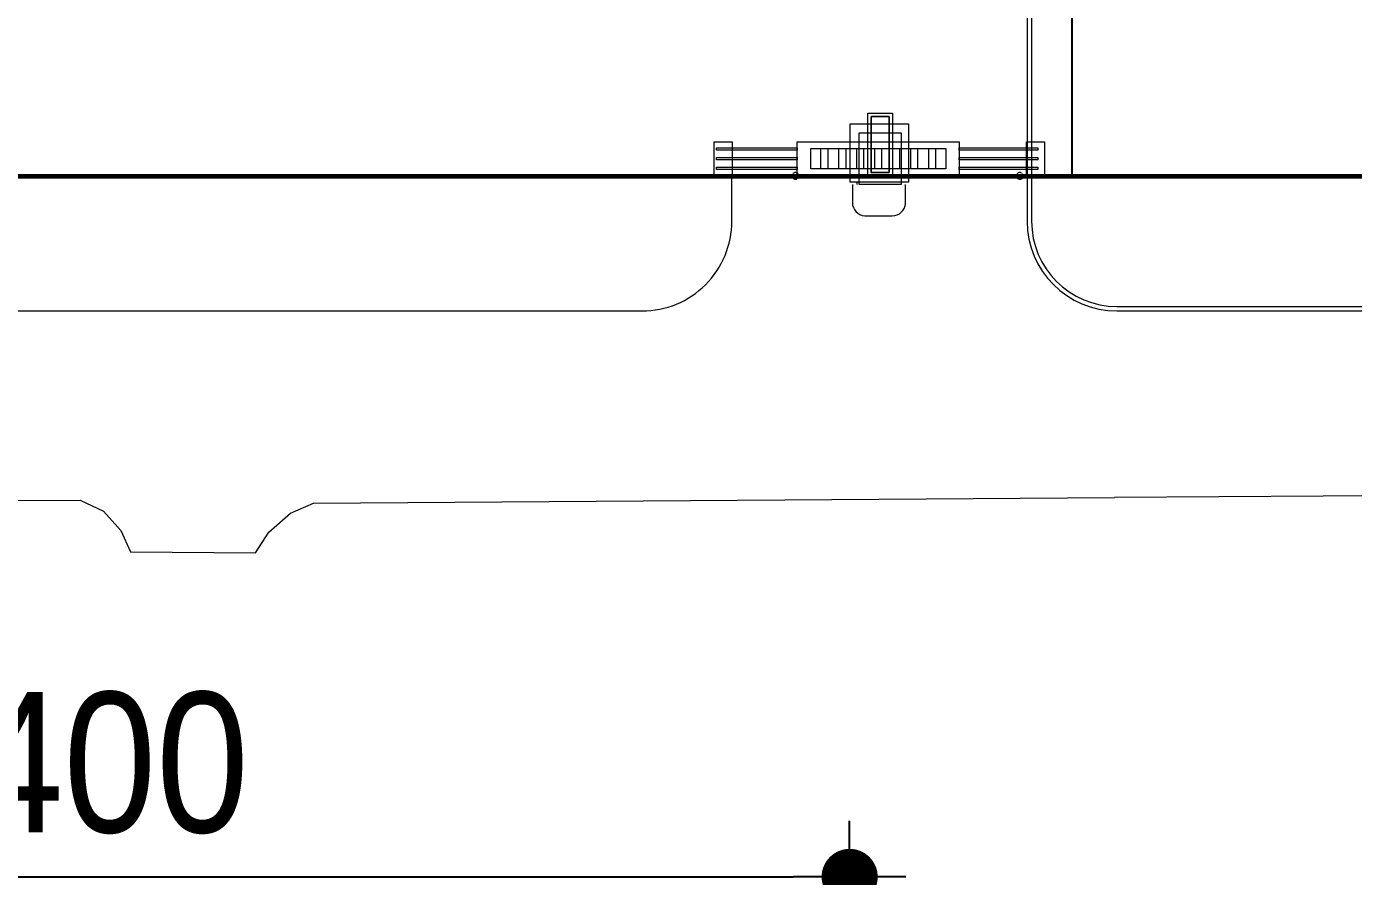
# Model space of a CAD drawing. Header units: millimetres. Extents: x 379264 to 1158416, y -283062 to 356890.
# Drawn here: x 893313 to 894496, y -6679 to -5922 of the extents above; entities that cross this region are included whole.
import ezdxf

# ---------------------------------------------------------------- set-up
doc = ezdxf.new("R2010")
doc.units = ezdxf.units.MM
for name, pattern in [('CENTER', [2, 1.25, -0.25, 0.25, -0.25]), ('HIDDEN5', [2.8375, 1.25, -1.5875]), ('keyplan TANG 1$0$HTT Hidden 10.5', [1.5, 1, -0.5]), ('keyplan TANG 1$0$Ranh dat$0$HTT Divide', [18, 10, -2, 1, -2, 1, -2])]:
    doc.linetypes.add(name, pattern=pattern)
for name, color, linetype in [('11PM. DIM', 2, 'Continuous'), ('12PM. GRID', 8, 'CENTER'), ('13PM. HATCH', 8, 'Continuous'), ('BLOCK C - CHI TIET THANG 6$0$DnW', 20, 'Continuous')]:
    doc.layers.add(name, color=color, linetype=linetype)
for name, color, linetype, lineweight in [('keyplan TANG 1$0$Hatch vat lieu', 250, 'Continuous', 5), ('keyplan TANG 1$0$Net Thay khac', 250, 'Continuous', 15), ('keyplan TANG 1$0$Net thay Tuong', 250, 'Continuous', 20), ('keyplan TANG 1$0$Ranh dat$0$Ranh dat', 250, 'keyplan TANG 1$0$Ranh dat$0$HTT Divide', 40)]:
    doc.layers.add(name, color=color, linetype=linetype, lineweight=lineweight)
doc.styles.add('arial', font='arial.ttf', dxfattribs={"width": 0.85})
doc.dimstyles.new('RHE_50', dxfattribs={"dimscale": 50, "dimtxt": 2.5, "dimasz": 1, "dimexe": 0, "dimexo": 0, "dimgap": 0.75, "dimtad": 1, "dimdec": 0, "dimrnd": 10, "dimzin": 9, "dimdsep": 46, "dimtxsty": 'arial', "dimblk1": 'DOT', "dimblk2": 'DIMDOT', "dimsah": 1, "dimcen": 2, "dimdle": 3, "dimclre": 8, "dimclrt": 51, "dimadec": 0, "dimazin": 0, "dimtfac": 1, "dimtdec": 0, "dimtix": 1, "dimtmove": 2, "dimatfit": 3, "dimldrblk": 'DIMPIJL', "dimfxl": 1, "dimtvp": 1.8, "dimtolj": 1, "dimtzin": 0, "dimarcsym": 0})

# ---------------------------------------------------------------- blocks, each defined once
blk = doc.blocks.new('keyplan TANG 1')
at = {"layer": 'keyplan TANG 1$0$Hatch vat lieu'}
for p, q in [((14321.9, -11991.2), (14321.9, -11997.3)), ((16216.1, -11983.2), (18859.3, -11983.2)), ((19158.4, -11990), (28858.9, -11983.2)), ((29333.8, -11990), (19158.4, -11990)), ((28858.9, -11983.2), (19158.6, -11983.2)), ((19158.6, -11983.2), (22233.8, -11983.2)), ((21749.7, -12265.6), (21749.7, -12365.6)), ((23333.8, -11983.2), (28858.9, -11983.2)), ((23722.1, -12265.6), (23722.1, -12365.6))]:
    blk.add_line(p, q, dxfattribs=at)
blk.add_lwpolyline([(31332.6, 66150, 0.4142136), (29532.7, 64350), (29532.7, 56321, 0.1989102), (31231.5, 52219.8), (35712.6, 47738.7, -0.1989309), (37528.5, 43354.2), (37527.6, 30734.4, -0.1988939), (35711.6, 26350.8), (31231.7, 21871, 0.1989147), (29533, 17769.7), (29533.2, -14000, 0.4142116), (33333.2, -17800), (105549.8, -17800, 0.4142149), (109349.8, -14000), (109349.6, 42637.1, 0.1989118), (107650.8, 46738.3), (103168.9, 51220.3, -0.1988939), (101352.9, 55603.9), (101352, 67603.4, -0.1989309), (103167.9, 71987.9)], format="xyb", dxfattribs=at)
at = {"layer": 'keyplan TANG 1$0$Hatch vat lieu', "flags": 128}
for points in [[(22233.8, -9184.8), (23333.8, -9184.8), (23333.8, -11987.4), (22233.8, -11987.4)], [(22233.8, -9184.8), (23333.8, -9184.8), (23333.8, -11987.4), (22233.8, -11987.4)], [(22383.8, -11837.4), (23183.8, -11837.4), (23183.8, -9334.8), (22383.8, -9334.8)], [(22383.8, -9334.8), (23183.8, -9334.8), (23183.8, -11837.4), (22383.8, -11837.4)], [(21449.7, -9665.6), (24049.7, -9665.6), (24049.7, -12265.6), (21449.7, -12265.6)], [(15391.4, -10465.6), (16191.4, -10465.6), (16191.4, -11965.6), (15391.4, -11965.6)], [(19091.4, -10463.3), (26308, -10463.3), (26308, -11963.3), (19091.4, -11963.3)], [(21849.7, -10065.6), (23722.1, -10065.6), (23722.1, -12365.6), (21849.7, -12365.6)], [(29308, -10465.6), (30108, -10465.6), (30108, -11965.6), (29308, -11965.6)], [(15491.4, -10735.6), (19091.4, -10735.6), (19091.4, -10835.6), (15491.4, -10835.6)], [(15491.4, -11165.6), (19091.4, -11165.6), (19091.4, -11265.6), (15491.4, -11265.6)], [(19691.4, -10763.3), (25708, -10763.3), (25708, -11663.3), (19691.4, -11663.3)], [(20149.7, -10763.3), (20449.7, -10763.3), (20449.7, -11663.3), (20149.7, -11663.3)], [(20949.7, -10763.3), (21249.7, -10763.3), (21249.7, -11663.3), (20949.7, -11663.3)], [(21749.7, -10763.3), (22049.7, -10763.3), (22049.7, -11663.3), (21749.7, -11663.3)], [(22549.7, -10763.3), (22849.7, -10763.3), (22849.7, -11663.3), (22549.7, -11663.3)], [(23349.7, -10763.3), (23649.7, -10763.3), (23649.7, -11663.3), (23349.7, -11663.3)], [(24149.7, -10763.3), (24449.7, -10763.3), (24449.7, -11663.3), (24149.7, -11663.3)], [(24949.7, -10763.3), (25249.7, -10763.3), (25249.7, -11663.3), (24949.7, -11663.3)], [(26308, -10733.3), (29808, -10733.3), (29808, -10833.3), (26308, -10833.3)], [(26308, -11163.3), (29808, -11163.3), (29808, -11263.3), (26308, -11263.3)], [(15491.4, -11595.6), (19091.4, -11595.6), (19091.4, -11695.6), (15491.4, -11695.6)], [(26308, -11593.3), (29808, -11593.3), (29808, -11693.3), (26308, -11693.3)]]:
    blk.add_lwpolyline(points, close=True, dxfattribs=at)
blk.add_lwpolyline([(21549.7, -12365.6), (21549.7, -13165.8, 0.3942565), (22104.3, -13762.2), (23322, -13765.6, 0.3907315), (23918.7, -13210.3), (23922.1, -12364.8)], format="xyb", dxfattribs=at)
at = {"layer": 'keyplan TANG 1$0$Hatch vat lieu', "linetype": 'keyplan TANG 1$0$HTT Hidden 10.5'}
for centre, start, end in [((19008.9, -11985.7), 0, 180), ((19008.9, -11985.7), 180, 0), ((29008.9, -11983.2), 0, 180), ((29008.9, -11983.2), 180, 0)]:
    blk.add_arc(centre, 150, start, end, dxfattribs=at)
at = {"layer": 'keyplan TANG 1$0$Net Thay khac'}
for points in [[(47178.2, -26218.4), (33229.5, -26313.7)], [(-27266.8, -26493.1), (-12862.4, -26431.5), (-11822, -26915.1), (-11045.1, -27785.7), (-10614.7, -28735.5), (-5048.2, -28776.3), (-4450.1, -27856.5), (-3481.6, -27008.8), (-2462.2, -26559.1), (33229.5, -26313.7)]]:
    blk.add_lwpolyline(points, dxfattribs=at)
blk.add_lwpolyline([(31332.6, 66350, 0.4142136), (29332.7, 64350), (29332.7, 56321, 0.1989102), (31090.1, 52078.4), (35571.1, 47597.3, -0.1989309), (37328.5, 43354.2), (37327.6, 30734.5, -0.1988939), (35570.2, 26492.2), (31090.3, 22012.4, 0.1989147), (29333, 17769.7), (29333.2, -14000, 0.4142116), (33333.2, -18000), (105549.8, -18000, 0.4142149), (109549.8, -14000), (109549.6, 42637.1, 0.1989118), (107792.2, 46879.8), (103310.3, 51361.7, -0.1988939), (101552.9, 55603.9), (101552, 67603.5, -0.1989309), (103309.3, 71846.5)], format="xyb", dxfattribs=at)
blk.add_lwpolyline([(16178, -12000.9), (-97129.7, -11995.9), (-97129.7, -13996.1, 0.4142008), (-93129.8, -17996.1), (12177.8, -18000.7, 0.4142263), (16178, -14000.7)], format="xyb", close=True, dxfattribs=at)
at = {"layer": 'keyplan TANG 1$0$Net thay Tuong'}
blk.add_lwpolyline([(39327.3, 27420.9), (31332.9, 19426.6), (31333.2, -12000), (107549.8, -12000), (107550.7, 44292.8), (101550.8, 50315)], dxfattribs=at)
at = {"layer": 'keyplan TANG 1$0$Ranh dat$0$Ranh dat', "ltscale": 0.1, "const_width": 200}
blk.add_lwpolyline([(107552.7, 163996.8), (107549.8, -12000), (-120672.6, -12000), (-121036.9, 70001.2), (-12359.3, 69993.1), (-12354.3, 163998.2), (107552.7, 163996.8)], close=True, dxfattribs=at)
at = {"layer": 'keyplan TANG 1$0$Ranh dat$0$Ranh dat', "ltscale": 0.1, "const_width": 100}
blk.add_lwpolyline([(26611.9, 80732.3), (31332.6, 75108), (31333.2, -12000), (-120672.6, -12000), (-121023.9, 69993.5), (-12357.2, 69991.8), (-12355.7, 83058.7), (-3202, 83058.7), (-3201.9, 80732.1), (26611.9, 80732.3)], dxfattribs=at)
blk = doc.blocks.new('A$C0B8E60C5')
at = {"layer": 'BLOCK C - CHI TIET THANG 6$0$DnW', "xscale": 0.02, "yscale": 0.02, "zscale": 0.02}
blk.add_blockref('keyplan TANG 1', (247.1, -3280), dxfattribs=at)
blk = doc.blocks.new('DIMDOT')
for p, q in [((0, -1), (0, 1)), ((1, 0), (-1, 0))]:
    blk.add_line(p, q)
at = {"const_width": 0.5}
blk.add_lwpolyline([(-0.25, 0, 1), (0.25, 0, 1)], format="xyb", close=True, dxfattribs=at)
blk = doc.blocks.new('*D845')
at = {"layer": '11PM. DIM', "color": 8, "linetype": 'HIDDEN5', "lineweight": -2, "transparency": 16777216}
for p, q in [((56409.9, 23992), (56409.9, 24383.4)), ((57810.9, 23992), (57810.9, 24383.4))]:
    blk.add_line(p, q, dxfattribs=at)
at = {"layer": '11PM. DIM', "color": 0, "lineweight": -2, "transparency": 16777216}
blk.add_line((56459.9, 24383.4), (57760.9, 24383.4), dxfattribs=at)
at = {"layer": 'Defpoints', "color": 0, "transparency": 16777216}
for p in [(57810.9, 24383.4), (56409.9, 23992), (57810.9, 23992)]:
    blk.add_point(p, dxfattribs=at)
at = {"layer": '11PM. DIM', "color": 0, "lineweight": -2, "transparency": 16777216, "xscale": 50, "yscale": 50, "zscale": 50, "rotation": 180}
blk.add_blockref('DIMDOT', (56409.9, 24383.4), dxfattribs=at)
at = {"layer": '11PM. DIM', "color": 0, "lineweight": -2, "transparency": 16777216, "xscale": 50, "yscale": 50, "zscale": 50}
blk.add_blockref('DIMDOT', (57810.9, 24383.4), dxfattribs=at)
at = {"layer": '11PM. DIM', "color": 51, "transparency": 16777216, "insert": (57110.4, 24484.7), "char_height": 125, "attachment_point": 5, "style": 'arial'}
blk.add_mtext('\\A1;1400', dxfattribs=at)
blk = doc.blocks.new('_Dot')
at = {"color": 0, "linetype": 'ByBlock', "lineweight": -2}
blk.add_line((-0.5, 0), (-1, 0), dxfattribs=at)
at = {"color": 0, "linetype": 'ByBlock', "const_width": 0.5}
blk.add_lwpolyline([(-0.25, 0, 1), (0.25, 0, 1)], format="xyb", close=True, dxfattribs=at)
blk = doc.blocks.new('DIMPIJL')
at = {"linetype": 'ByBlock'}
blk.add_solid([(-2.5, 0.417), (-2.5, -0.417), (0, 0)], dxfattribs=at)
blk = doc.blocks.new('A$C7660106D')
at = {"layer": '11PM. DIM'}
dim = blk.add_linear_dim(base=(8700, 23459.2), p1=(7299, 23067.8), p2=(8700, 23067.8), dimstyle='RHE_50', dxfattribs=at)
dim.commit()
dim.dimension.update_dxf_attribs({"geometry": '*D845', "text_midpoint": (7999.5, 23560.5), "insert": (-49110.9, -924.2)})

msp = doc.modelspace()

# ---------------------------------------------------------------- block references
at = {"layer": '12PM. GRID'}
msp.add_blockref('A$C0B8E60C5', (893371.15, -2535.45), dxfattribs=at)
at = {"layer": '13PM. HATCH'}
msp.add_blockref('A$C7660106D', (885346.8, -30138.88), dxfattribs=at)

doc.saveas('drawing.dxf')
